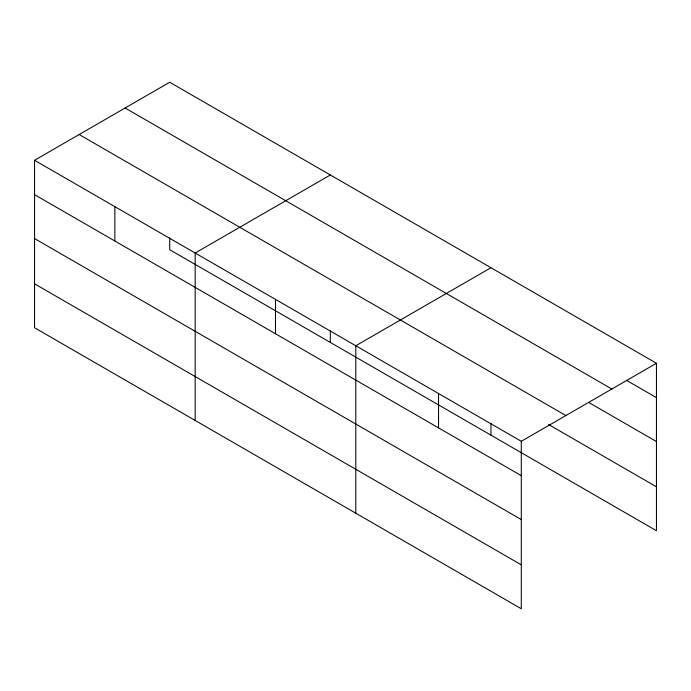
<?xml version="1.0" encoding="UTF-8"?>
<svg xmlns="http://www.w3.org/2000/svg" width="691" height="691" viewBox="0 0 691 691"><rect width="100%" height="100%" fill="white"/><g stroke="black" fill="none" stroke-linecap="round" stroke-linejoin="round"><path stroke-width="1.04" d="M521.29 519.58L521.29 441.299L34.55 160.286L34.55 327.741L521.29 608.754L521.29 519.58L34.55 238.568M169.71 237.92L169.71 249.701L656.45 530.714L656.45 363.259L169.71 82.246L34.55 160.286M330.333 174.978L195.173 253.018L195.173 420.474M490.955 267.719L355.796 345.75L355.796 513.206M521.29 441.299L656.45 363.259M626.702 380.447L656.45 397.627M125.106 107.995L611.846 389.016M588.577 402.361L656.45 441.549M79.154 134.529L565.894 415.55M548.602 424.533L656.45 486.801M34.55 194.646L521.29 475.658M34.55 283.82L521.29 564.832M490.955 423.393L490.955 435.175M438.543 393.525L438.543 427.884M330.333 330.652L330.333 342.434M275.484 299.384L275.484 333.744M114.861 206.652L114.861 241.012"/></g></svg>
